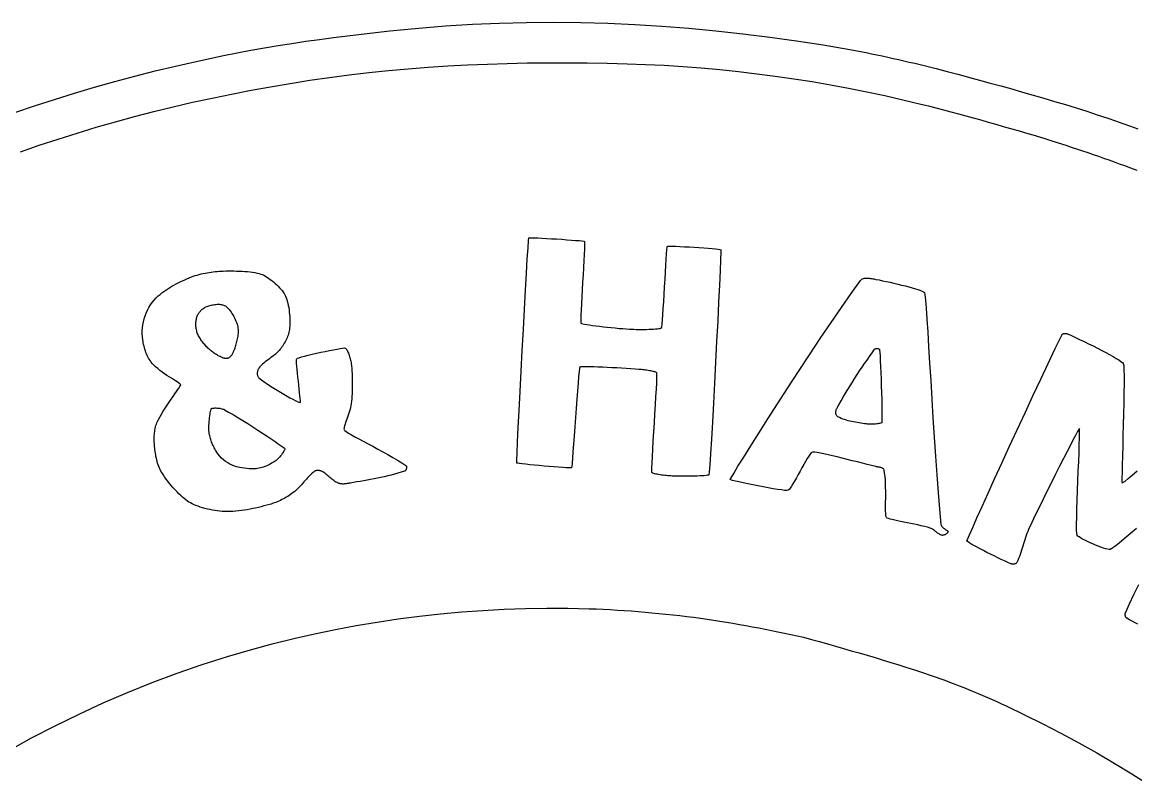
# Model space of a CAD drawing. Extents: x 29 to 1430, y 34 to 1434.
# Drawn here: x 506.1 to 976.2, y 1112.7 to 1434.5 of the extents above; entities that cross this region are included whole.
import ezdxf

# ---------------------------------------------------------------- set-up
doc = ezdxf.new("R2010")
doc.units = 0
doc.header["$MEASUREMENT"] = 0
doc.layers.get('0').update_dxf_attribs({"linetype": 'CONTINUOUS'})

msp = doc.modelspace()

# ---------------------------------------------------------------- linework, layer by layer
at = {"color": 0, "true_color": 0x000000}
for points in [[(502.95, 1396.46), (511.32, 1399.26), (519.72, 1401.97), (528.15, 1404.57), (536.62, 1407.07), (545.13, 1409.46), (553.67, 1411.75), (562.25, 1413.94), (570.86, 1416.02), (579.5, 1418), (585.29, 1419.26), (591.07, 1420.45), (596.85, 1421.59), (602.62, 1422.67), (608.4, 1423.69), (614.18, 1424.66), (619.98, 1425.59), (625.8, 1426.46), (631.64, 1427.29), (637.5, 1428.07), (643.39, 1428.82), (649.33, 1429.52), (655.3, 1430.19), (661.31, 1430.82), (667.38, 1431.43), (673.5, 1432), (684.86, 1432.92), (696.24, 1433.63), (707.64, 1434.12), (719.05, 1434.41), (730.48, 1434.49), (741.91, 1434.37), (753.34, 1434.05), (764.77, 1433.54), (776.19, 1432.84), (787.6, 1431.96), (798.99, 1430.9), (810.35, 1429.66), (821.69, 1428.24), (833, 1426.66), (844.27, 1424.91), (855.5, 1423), (857.8, 1422.58), (860.09, 1422.15), (862.39, 1421.7), (864.67, 1421.24), (866.96, 1420.77), (869.25, 1420.28), (871.53, 1419.78), (873.81, 1419.27), (876.09, 1418.76), (878.36, 1418.24), (880.64, 1417.71), (882.91, 1417.17), (885.19, 1416.63), (887.46, 1416.09), (889.73, 1415.55), (892, 1415)], [(505.39, 1379.85), (513.31, 1382.6), (521.28, 1385.23), (529.29, 1387.76), (537.34, 1390.18), (545.42, 1392.5), (553.53, 1394.71), (561.67, 1396.81), (569.83, 1398.82), (578.02, 1400.72), (586.23, 1402.51), (594.46, 1404.21), (602.7, 1405.81), (610.96, 1407.3), (619.23, 1408.7), (627.5, 1410), (635.8, 1411.19), (644.1, 1412.27), (652.42, 1413.24), (660.75, 1414.1), (669.08, 1414.85), (677.43, 1415.5), (685.78, 1416.05), (694.15, 1416.5), (702.53, 1416.86), (710.92, 1417.13), (719.32, 1417.31), (727.73, 1417.41), (736.16, 1417.42), (744.59, 1417.35), (753.04, 1417.21), (761.5, 1417), (769.32, 1416.72), (777.15, 1416.33), (784.98, 1415.83), (792.81, 1415.23), (800.64, 1414.53), (808.46, 1413.72), (816.27, 1412.8), (824.06, 1411.79), (831.84, 1410.67), (839.59, 1409.45), (847.33, 1408.12), (855.03, 1406.7), (862.7, 1405.17), (870.34, 1403.55), (877.94, 1401.82), (885.5, 1400), (888.68, 1399.2), (891.85, 1398.39), (895.02, 1397.56), (898.18, 1396.72), (901.35, 1395.87), (904.51, 1395.01), (907.67, 1394.14), (910.82, 1393.25), (913.97, 1392.36), (917.12, 1391.47), (920.27, 1390.57), (923.42, 1389.66), (926.57, 1388.75), (929.71, 1387.83), (932.86, 1386.92), (936, 1386)], [(892, 1415), (896.56, 1413.78), (901.11, 1412.56), (905.67, 1411.33), (910.22, 1410.1), (914.78, 1408.86), (919.33, 1407.6), (923.87, 1406.34), (928.42, 1405.06), (932.95, 1403.76), (937.48, 1402.44), (942.01, 1401.1), (946.52, 1399.74), (951.03, 1398.35), (955.53, 1396.93), (960.02, 1395.48), (964.5, 1394), (967.69, 1392.92), (970.86, 1391.8), (974.03, 1390.66), (977.18, 1389.49)], [(936, 1386), (938.23, 1385.29), (940.46, 1384.58), (942.69, 1383.87), (944.92, 1383.15), (947.15, 1382.43), (949.38, 1381.71), (951.61, 1380.98), (953.83, 1380.24), (956.05, 1379.5), (958.27, 1378.75), (960.49, 1377.98), (962.7, 1377.21), (964.91, 1376.43), (967.11, 1375.63), (969.31, 1374.82), (971.5, 1374), (974.09, 1373.01), (976.68, 1372.01)], [(720, 1343.5), (720.32, 1343.54), (721.1, 1343.55), (722.28, 1343.52), (723.78, 1343.47), (725.54, 1343.39), (727.5, 1343.29), (729.59, 1343.17), (731.75, 1343.04), (733.91, 1342.9), (736, 1342.75), (737.96, 1342.6), (739.72, 1342.46), (741.22, 1342.33), (742.4, 1342.2), (743.18, 1342.09), (743.5, 1342), (743.54, 1341.55), (743.53, 1340.42), (743.46, 1338.71), (743.36, 1336.51), (743.22, 1333.93), (743.06, 1331.05), (742.89, 1327.98), (742.71, 1324.81), (742.53, 1321.64), (742.36, 1318.56), (742.21, 1315.67), (742.08, 1313.07), (741.99, 1310.86), (741.94, 1309.13), (741.94, 1307.98), (742, 1307.5), (742.24, 1307.38), (742.74, 1307.24), (743.49, 1307.09), (744.44, 1306.92), (745.59, 1306.75), (746.89, 1306.56), (748.32, 1306.37), (749.86, 1306.18), (751.47, 1306), (753.12, 1305.82), (754.8, 1305.64), (756.47, 1305.48), (758.1, 1305.33), (759.67, 1305.2), (761.14, 1305.09), (762.5, 1305), (763.39, 1304.96), (764.35, 1304.92), (765.36, 1304.9), (766.42, 1304.88), (767.5, 1304.88), (768.58, 1304.88), (769.66, 1304.9), (770.7, 1304.93), (771.7, 1304.96), (772.64, 1305.01), (773.5, 1305.07), (774.26, 1305.13), (774.91, 1305.21), (775.43, 1305.3), (775.8, 1305.39), (776, 1305.5), (776.13, 1305.98), (776.27, 1307.14), (776.43, 1308.88), (776.6, 1311.09), (776.77, 1313.7), (776.96, 1316.59), (777.15, 1319.67), (777.33, 1322.84), (777.52, 1326.02), (777.7, 1329.09), (777.87, 1331.97), (778.03, 1334.55), (778.18, 1336.74), (778.3, 1338.44), (778.41, 1339.56), (778.5, 1340), (778.81, 1340.04), (779.57, 1340.05), (780.69, 1340.03), (782.13, 1339.97), (783.82, 1339.89), (785.7, 1339.79), (787.7, 1339.67), (789.76, 1339.53), (791.82, 1339.39), (793.82, 1339.25), (795.7, 1339.1), (797.39, 1338.96), (798.82, 1338.82), (799.94, 1338.7), (800.69, 1338.59), (801, 1338.5), (801.01, 1337.37), (800.91, 1334.32), (800.72, 1329.63), (800.45, 1323.56), (800.12, 1316.39), (799.73, 1308.4), (799.3, 1299.86), (798.85, 1291.05), (798.38, 1282.23), (797.92, 1273.69), (797.48, 1265.69), (797.07, 1258.52), (796.7, 1252.43), (796.39, 1247.72), (796.15, 1244.65), (796, 1243.5), (795.79, 1243.4), (795.39, 1243.31), (794.81, 1243.23), (794.07, 1243.16), (793.2, 1243.1), (792.21, 1243.04), (791.13, 1243), (789.98, 1242.96), (788.77, 1242.94), (787.53, 1242.92), (786.27, 1242.91), (785.02, 1242.91), (783.8, 1242.92), (782.63, 1242.94), (781.52, 1242.96), (780.5, 1243), (779.94, 1243.03), (779.33, 1243.07), (778.7, 1243.12), (778.04, 1243.18), (777.37, 1243.26), (776.7, 1243.34), (776.03, 1243.43), (775.39, 1243.53), (774.77, 1243.63), (774.18, 1243.74), (773.65, 1243.86), (773.17, 1243.98), (772.75, 1244.11), (772.41, 1244.23), (772.16, 1244.37), (772, 1244.5), (771.93, 1245.08), (771.95, 1246.48), (772.02, 1248.58), (772.16, 1251.25), (772.33, 1254.4), (772.54, 1257.9), (772.77, 1261.63), (773.01, 1265.48), (773.25, 1269.32), (773.48, 1273.06), (773.69, 1276.56), (773.86, 1279.71), (773.99, 1282.4), (774.07, 1284.5), (774.07, 1285.91), (774, 1286.5), (773.84, 1286.64), (773.61, 1286.78), (773.3, 1286.91), (772.93, 1287.04), (772.5, 1287.15), (772.03, 1287.27), (771.52, 1287.37), (770.97, 1287.47), (770.41, 1287.56), (769.83, 1287.65), (769.24, 1287.72), (768.66, 1287.79), (768.08, 1287.86), (767.53, 1287.91), (767, 1287.96), (766.5, 1288), (764.85, 1288.12), (763.06, 1288.24), (761.15, 1288.37), (759.15, 1288.49), (757.11, 1288.6), (755.06, 1288.71), (753.03, 1288.81), (751.06, 1288.9), (749.18, 1288.98), (747.43, 1289.04), (745.84, 1289.09), (744.44, 1289.11), (743.27, 1289.12), (742.37, 1289.11), (741.77, 1289.07), (741.5, 1289), (741.39, 1288.46), (741.23, 1287.06), (741.03, 1284.95), (740.8, 1282.23), (740.55, 1279.02), (740.28, 1275.45), (740, 1271.64), (739.71, 1267.71), (739.43, 1263.78), (739.15, 1259.98), (738.89, 1256.42), (738.64, 1253.22), (738.43, 1250.51), (738.24, 1248.4), (738.1, 1247.03), (738, 1246.5), (737.68, 1246.46), (736.92, 1246.47), (735.77, 1246.52), (734.3, 1246.61), (732.58, 1246.73), (730.66, 1246.87), (728.61, 1247.03), (726.51, 1247.2), (724.4, 1247.39), (722.35, 1247.58), (720.44, 1247.76), (718.71, 1247.95), (717.24, 1248.11), (716.09, 1248.27), (715.32, 1248.4), (715, 1248.5), (714.99, 1249.64), (715.08, 1252.7), (715.28, 1257.41), (715.56, 1263.49), (715.9, 1270.67), (716.3, 1278.67), (716.74, 1287.22), (717.21, 1296.05), (717.68, 1304.87), (718.14, 1313.42), (718.59, 1321.41), (719, 1328.58), (719.36, 1334.65), (719.66, 1339.34), (719.88, 1342.38), (720, 1343.5)], [(591, 1329.5), (592.06, 1329.53), (593.16, 1329.55), (594.3, 1329.55), (595.45, 1329.54), (596.62, 1329.52), (597.8, 1329.48), (598.96, 1329.42), (600.11, 1329.34), (601.23, 1329.25), (602.32, 1329.14), (603.36, 1329.01), (604.34, 1328.85), (605.25, 1328.67), (606.09, 1328.47), (606.84, 1328.25), (607.5, 1328), (608.12, 1327.71), (608.77, 1327.35), (609.44, 1326.95), (610.12, 1326.49), (610.82, 1326), (611.51, 1325.47), (612.2, 1324.91), (612.87, 1324.32), (613.53, 1323.72), (614.16, 1323.11), (614.75, 1322.49), (615.31, 1321.87), (615.82, 1321.25), (616.27, 1320.65), (616.67, 1320.06), (617, 1319.5), (617.29, 1318.91), (617.55, 1318.25), (617.8, 1317.52), (618.03, 1316.74), (618.24, 1315.9), (618.43, 1315.02), (618.6, 1314.11), (618.74, 1313.16), (618.86, 1312.2), (618.96, 1311.22), (619.03, 1310.24), (619.08, 1309.26), (619.1, 1308.29), (619.1, 1307.33), (619.06, 1306.4), (619, 1305.5), (618.93, 1304.89), (618.83, 1304.28), (618.7, 1303.68), (618.54, 1303.08), (618.35, 1302.49), (618.14, 1301.9), (617.9, 1301.32), (617.64, 1300.75), (617.36, 1300.19), (617.07, 1299.63), (616.75, 1299.08), (616.43, 1298.55), (616.09, 1298.02), (615.73, 1297.5), (615.37, 1296.99), (615, 1296.5), (614.52, 1295.92), (614.01, 1295.37), (613.47, 1294.85), (612.9, 1294.36), (612.32, 1293.88), (611.72, 1293.41), (611.1, 1292.96), (610.49, 1292.51), (609.87, 1292.06), (609.26, 1291.6), (608.66, 1291.14), (608.08, 1290.66), (607.52, 1290.16), (606.98, 1289.63), (606.47, 1289.08), (606, 1288.5), (605.86, 1288.29), (605.73, 1288.06), (605.61, 1287.81), (605.52, 1287.54), (605.44, 1287.27), (605.38, 1286.99), (605.34, 1286.7), (605.31, 1286.42), (605.32, 1286.14), (605.34, 1285.86), (605.38, 1285.59), (605.45, 1285.33), (605.55, 1285.09), (605.67, 1284.87), (605.82, 1284.67), (606, 1284.5), (607.06, 1283.66), (608.24, 1282.79), (609.52, 1281.9), (610.88, 1280.99), (612.29, 1280.09), (613.73, 1279.2), (615.15, 1278.34), (616.55, 1277.52), (617.9, 1276.76), (619.15, 1276.06), (620.31, 1275.44), (621.32, 1274.92), (622.17, 1274.5), (622.84, 1274.2), (623.29, 1274.03), (623.5, 1274), (623.55, 1274.24), (623.54, 1274.84), (623.47, 1275.74), (623.37, 1276.9), (623.23, 1278.26), (623.07, 1279.77), (622.89, 1281.39), (622.7, 1283.07), (622.52, 1284.75), (622.34, 1286.38), (622.19, 1287.93), (622.06, 1289.33), (621.97, 1290.53), (621.92, 1291.5), (621.93, 1292.17), (622, 1292.5), (622.31, 1292.68), (623.01, 1292.93), (624.03, 1293.24), (625.32, 1293.59), (626.83, 1293.97), (628.5, 1294.38), (630.29, 1294.8), (632.13, 1295.21), (633.98, 1295.61), (635.78, 1295.98), (637.47, 1296.32), (639.01, 1296.6), (640.33, 1296.82), (641.39, 1296.97), (642.13, 1297.04), (642.5, 1297), (642.67, 1296.87), (642.85, 1296.68), (643.03, 1296.42), (643.23, 1296.11), (643.42, 1295.75), (643.61, 1295.34), (643.8, 1294.91), (643.99, 1294.44), (644.16, 1293.95), (644.33, 1293.45), (644.49, 1292.94), (644.63, 1292.42), (644.75, 1291.92), (644.86, 1291.42), (644.94, 1290.95), (645, 1290.5), (645.11, 1289.44), (645.2, 1288.38), (645.27, 1287.32), (645.34, 1286.26), (645.39, 1285.2), (645.42, 1284.13), (645.44, 1283.07), (645.45, 1282), (645.44, 1280.93), (645.42, 1279.87), (645.39, 1278.8), (645.34, 1277.74), (645.28, 1276.68), (645.2, 1275.62), (645.11, 1274.56), (645, 1273.5), (644.89, 1272.77), (644.73, 1271.99), (644.53, 1271.19), (644.29, 1270.36), (644.02, 1269.52), (643.74, 1268.68), (643.45, 1267.86), (643.16, 1267.05), (642.88, 1266.27), (642.62, 1265.53), (642.39, 1264.84), (642.2, 1264.21), (642.05, 1263.65), (641.97, 1263.17), (641.95, 1262.79), (642, 1262.5), (642.29, 1262.19), (642.92, 1261.73), (643.88, 1261.14), (645.12, 1260.43), (646.59, 1259.61), (648.28, 1258.7), (650.12, 1257.71), (652.1, 1256.66), (654.16, 1255.55), (656.28, 1254.41), (658.42, 1253.24), (660.53, 1252.06), (662.58, 1250.88), (664.54, 1249.72), (666.35, 1248.59), (668, 1247.5), (668.12, 1247.4), (668.21, 1247.27), (668.28, 1247.11), (668.33, 1246.94), (668.36, 1246.76), (668.36, 1246.57), (668.35, 1246.37), (668.32, 1246.17), (668.27, 1245.97), (668.2, 1245.78), (668.12, 1245.6), (668.02, 1245.43), (667.91, 1245.29), (667.78, 1245.16), (667.65, 1245.07), (667.5, 1245), (666.09, 1244.57), (664.68, 1244.16), (663.26, 1243.77), (661.84, 1243.41), (660.41, 1243.06), (658.97, 1242.73), (657.54, 1242.42), (656.09, 1242.12), (654.65, 1241.84), (653.2, 1241.56), (651.75, 1241.29), (650.3, 1241.03), (648.85, 1240.77), (647.4, 1240.51), (645.95, 1240.26), (644.5, 1240), (644.19, 1239.94), (643.88, 1239.89), (643.56, 1239.84), (643.24, 1239.79), (642.92, 1239.74), (642.6, 1239.7), (642.28, 1239.67), (641.96, 1239.65), (641.64, 1239.64), (641.33, 1239.64), (641.01, 1239.66), (640.7, 1239.69), (640.39, 1239.74), (640.09, 1239.8), (639.79, 1239.89), (639.5, 1240), (639.01, 1240.22), (638.54, 1240.48), (638.09, 1240.76), (637.65, 1241.07), (637.22, 1241.39), (636.8, 1241.73), (636.38, 1242.08), (635.97, 1242.43), (635.56, 1242.79), (635.14, 1243.15), (634.73, 1243.49), (634.3, 1243.83), (633.87, 1244.16), (633.43, 1244.46), (632.97, 1244.74), (632.5, 1245), (632.33, 1245.08), (632.15, 1245.15), (631.96, 1245.22), (631.77, 1245.27), (631.57, 1245.32), (631.37, 1245.35), (631.17, 1245.38), (630.96, 1245.39), (630.76, 1245.39), (630.56, 1245.38), (630.37, 1245.36), (630.18, 1245.32), (630, 1245.26), (629.82, 1245.19), (629.66, 1245.1), (629.5, 1245), (628.88, 1244.51), (628.28, 1243.99), (627.7, 1243.44), (627.14, 1242.87), (626.6, 1242.29), (626.06, 1241.7), (625.53, 1241.1), (625.01, 1240.49), (624.48, 1239.88), (623.95, 1239.28), (623.42, 1238.69), (622.87, 1238.11), (622.31, 1237.55), (621.73, 1237), (621.13, 1236.49), (620.5, 1236), (619.93, 1235.59), (619.36, 1235.19), (618.77, 1234.8), (618.18, 1234.43), (617.57, 1234.06), (616.96, 1233.71), (616.35, 1233.37), (615.72, 1233.04), (615.09, 1232.73), (614.45, 1232.43), (613.81, 1232.15), (613.16, 1231.89), (612.5, 1231.64), (611.84, 1231.41), (611.17, 1231.2), (610.5, 1231), (609.34, 1230.68), (608.17, 1230.37), (607, 1230.07), (605.82, 1229.79), (604.65, 1229.51), (603.46, 1229.25), (602.28, 1229.01), (601.09, 1228.79), (599.89, 1228.59), (598.7, 1228.42), (597.5, 1228.27), (596.3, 1228.15), (595.1, 1228.06), (593.9, 1228), (592.7, 1227.98), (591.5, 1228), (590.51, 1228.05), (589.5, 1228.14), (588.47, 1228.26), (587.43, 1228.42), (586.38, 1228.6), (585.33, 1228.82), (584.29, 1229.06), (583.26, 1229.33), (582.26, 1229.62), (581.29, 1229.92), (580.36, 1230.24), (579.47, 1230.58), (578.63, 1230.92), (577.85, 1231.28), (577.14, 1231.64), (576.5, 1232), (575.87, 1232.41), (575.21, 1232.9), (574.5, 1233.46), (573.77, 1234.09), (573.01, 1234.79), (572.24, 1235.54), (571.45, 1236.33), (570.66, 1237.17), (569.88, 1238.04), (569.1, 1238.94), (568.34, 1239.86), (567.6, 1240.79), (566.89, 1241.72), (566.22, 1242.66), (565.58, 1243.59), (565, 1244.5), (564.64, 1245.11), (564.31, 1245.75), (564.01, 1246.39), (563.74, 1247.05), (563.49, 1247.72), (563.27, 1248.4), (563.07, 1249.1), (562.89, 1249.79), (562.73, 1250.5), (562.58, 1251.21), (562.45, 1251.92), (562.34, 1252.64), (562.24, 1253.36), (562.15, 1254.07), (562.07, 1254.79), (562, 1255.5), (561.94, 1256.13), (561.9, 1256.76), (561.86, 1257.4), (561.84, 1258.04), (561.83, 1258.68), (561.83, 1259.32), (561.85, 1259.96), (561.89, 1260.59), (561.95, 1261.23), (562.03, 1261.86), (562.13, 1262.49), (562.25, 1263.1), (562.4, 1263.72), (562.57, 1264.32), (562.77, 1264.92), (563, 1265.5), (563.52, 1266.63), (564.14, 1267.82), (564.85, 1269.06), (565.62, 1270.34), (566.43, 1271.62), (567.28, 1272.91), (568.13, 1274.17), (568.97, 1275.38), (569.78, 1276.54), (570.54, 1277.63), (571.24, 1278.62), (571.84, 1279.49), (572.34, 1280.23), (572.71, 1280.83), (572.94, 1281.26), (573, 1281.5), (572.88, 1281.69), (572.58, 1281.95), (572.12, 1282.29), (571.52, 1282.69), (570.8, 1283.16), (569.99, 1283.68), (569.1, 1284.24), (568.15, 1284.85), (567.17, 1285.5), (566.17, 1286.17), (565.18, 1286.87), (564.21, 1287.59), (563.29, 1288.32), (562.43, 1289.05), (561.66, 1289.78), (561, 1290.5), (560.58, 1291.03), (560.19, 1291.57), (559.82, 1292.14), (559.47, 1292.72), (559.15, 1293.32), (558.86, 1293.93), (558.58, 1294.56), (558.33, 1295.2), (558.1, 1295.85), (557.89, 1296.5), (557.7, 1297.16), (557.52, 1297.83), (557.37, 1298.49), (557.23, 1299.16), (557.11, 1299.83), (557, 1300.5), (556.86, 1301.73), (556.8, 1302.98), (556.81, 1304.24), (556.9, 1305.52), (557.07, 1306.8), (557.31, 1308.08), (557.62, 1309.34), (558.01, 1310.58), (558.46, 1311.8), (558.98, 1312.99), (559.57, 1314.13), (560.23, 1315.23), (560.95, 1316.27), (561.74, 1317.25), (562.59, 1318.16), (563.5, 1319), (564.28, 1319.64), (565.07, 1320.26), (565.89, 1320.86), (566.71, 1321.45), (567.55, 1322.01), (568.41, 1322.55), (569.28, 1323.08), (570.16, 1323.58), (571.05, 1324.07), (571.95, 1324.54), (572.85, 1324.99), (573.77, 1325.43), (574.7, 1325.85), (575.63, 1326.25), (576.56, 1326.63), (577.5, 1327), (578.31, 1327.3), (579.12, 1327.57), (579.94, 1327.82), (580.77, 1328.06), (581.6, 1328.27), (582.44, 1328.47), (583.29, 1328.65), (584.14, 1328.8), (584.99, 1328.95), (585.85, 1329.07), (586.7, 1329.18), (587.56, 1329.27), (588.42, 1329.35), (589.28, 1329.42), (590.14, 1329.46), (591, 1329.5)], [(860, 1325.5), (860.26, 1325.8), (860.56, 1326.04), (860.89, 1326.23), (861.25, 1326.37), (861.64, 1326.47), (862.06, 1326.53), (862.48, 1326.56), (862.93, 1326.56), (863.38, 1326.53), (863.84, 1326.48), (864.3, 1326.41), (864.76, 1326.34), (865.22, 1326.25), (865.66, 1326.16), (866.09, 1326.08), (866.5, 1326), (867.87, 1325.74), (869.34, 1325.44), (870.89, 1325.12), (872.5, 1324.77), (874.13, 1324.4), (875.78, 1324.02), (877.4, 1323.62), (878.98, 1323.22), (880.49, 1322.83), (881.91, 1322.44), (883.2, 1322.06), (884.35, 1321.69), (885.33, 1321.35), (886.12, 1321.03), (886.68, 1320.75), (887, 1320.5), (887.21, 1319.56), (887.46, 1317.28), (887.74, 1313.8), (888.07, 1309.26), (888.42, 1303.79), (888.81, 1297.55), (889.22, 1290.66), (889.67, 1283.26), (890.14, 1275.5), (890.63, 1267.51), (891.15, 1259.42), (891.69, 1251.39), (892.24, 1243.54), (892.81, 1236.02), (893.4, 1228.96), (894, 1222.5), (894.06, 1222.24), (894.17, 1221.99), (894.33, 1221.74), (894.54, 1221.51), (894.77, 1221.28), (895.03, 1221.07), (895.3, 1220.86), (895.58, 1220.66), (895.85, 1220.47), (896.11, 1220.3), (896.36, 1220.14), (896.58, 1219.98), (896.76, 1219.84), (896.89, 1219.72), (896.98, 1219.6), (897, 1219.5), (896.97, 1219.4), (896.91, 1219.28), (896.83, 1219.16), (896.72, 1219.03), (896.58, 1218.89), (896.43, 1218.75), (896.27, 1218.62), (896.08, 1218.49), (895.89, 1218.37), (895.69, 1218.26), (895.49, 1218.16), (895.28, 1218.08), (895.08, 1218.02), (894.88, 1217.99), (894.68, 1217.98), (894.5, 1218), (894.15, 1218.09), (893.81, 1218.21), (893.49, 1218.37), (893.18, 1218.55), (892.87, 1218.75), (892.57, 1218.96), (892.27, 1219.19), (891.98, 1219.42), (891.69, 1219.66), (891.39, 1219.89), (891.1, 1220.12), (890.79, 1220.34), (890.49, 1220.54), (890.17, 1220.72), (889.84, 1220.87), (889.5, 1221), (888.31, 1221.36), (887.01, 1221.7), (885.63, 1222.04), (884.19, 1222.36), (882.71, 1222.68), (881.23, 1222.98), (879.76, 1223.27), (878.33, 1223.56), (876.95, 1223.83), (875.66, 1224.1), (874.48, 1224.35), (873.43, 1224.6), (872.53, 1224.84), (871.81, 1225.07), (871.29, 1225.29), (871, 1225.5), (870.85, 1225.84), (870.75, 1226.41), (870.68, 1227.2), (870.65, 1228.17), (870.64, 1229.31), (870.64, 1230.59), (870.65, 1231.98), (870.67, 1233.47), (870.68, 1235.01), (870.68, 1236.59), (870.65, 1238.19), (870.6, 1239.77), (870.52, 1241.32), (870.4, 1242.81), (870.23, 1244.21), (870, 1245.5), (869.93, 1245.72), (869.83, 1245.91), (869.69, 1246.07), (869.52, 1246.22), (869.32, 1246.34), (869.1, 1246.44), (868.87, 1246.53), (868.61, 1246.6), (868.35, 1246.67), (868.08, 1246.72), (867.81, 1246.77), (867.53, 1246.81), (867.26, 1246.86), (866.99, 1246.9), (866.74, 1246.95), (866.5, 1247), (864.74, 1247.44), (862.83, 1247.92), (860.81, 1248.42), (858.71, 1248.95), (856.57, 1249.49), (854.41, 1250.03), (852.28, 1250.55), (850.2, 1251.06), (848.2, 1251.53), (846.33, 1251.95), (844.61, 1252.33), (843.08, 1252.63), (841.77, 1252.87), (840.72, 1253.01), (839.95, 1253.06), (839.5, 1253), (839.16, 1252.73), (838.71, 1252.16), (838.16, 1251.35), (837.54, 1250.34), (836.84, 1249.15), (836.1, 1247.85), (835.33, 1246.46), (834.54, 1245.03), (833.74, 1243.6), (832.97, 1242.2), (832.22, 1240.89), (831.52, 1239.71), (830.88, 1238.68), (830.32, 1237.86), (829.86, 1237.29), (829.5, 1237), (828.97, 1236.93), (828, 1236.97), (826.67, 1237.12), (825.03, 1237.34), (823.16, 1237.64), (821.11, 1238), (818.94, 1238.39), (816.73, 1238.81), (814.54, 1239.25), (812.42, 1239.69), (810.45, 1240.11), (808.69, 1240.5), (807.2, 1240.85), (806.05, 1241.14), (805.29, 1241.37), (805, 1241.5), (805.37, 1242.22), (806.5, 1244.13), (808.31, 1247.11), (810.74, 1251.02), (813.7, 1255.74), (817.12, 1261.15), (820.93, 1267.12), (825.04, 1273.53), (829.39, 1280.25), (833.89, 1287.15), (838.48, 1294.12), (843.07, 1301.02), (847.59, 1307.74), (851.97, 1314.14), (856.13, 1320.1), (860, 1325.5)], [(584, 1314.5), (584.45, 1314.67), (584.91, 1314.82), (585.39, 1314.97), (585.89, 1315.1), (586.39, 1315.21), (586.89, 1315.31), (587.4, 1315.39), (587.91, 1315.45), (588.41, 1315.49), (588.9, 1315.51), (589.38, 1315.49), (589.85, 1315.46), (590.3, 1315.39), (590.72, 1315.29), (591.13, 1315.16), (591.5, 1315), (591.87, 1314.78), (592.25, 1314.49), (592.65, 1314.14), (593.05, 1313.73), (593.46, 1313.26), (593.86, 1312.75), (594.26, 1312.2), (594.65, 1311.61), (595.03, 1311), (595.4, 1310.37), (595.74, 1309.73), (596.06, 1309.07), (596.34, 1308.42), (596.6, 1307.76), (596.82, 1307.12), (597, 1306.5), (597.12, 1305.95), (597.2, 1305.39), (597.25, 1304.83), (597.27, 1304.27), (597.25, 1303.71), (597.21, 1303.14), (597.15, 1302.57), (597.07, 1302), (596.96, 1301.43), (596.85, 1300.86), (596.72, 1300.29), (596.58, 1299.73), (596.44, 1299.17), (596.29, 1298.61), (596.14, 1298.05), (596, 1297.5), (595.92, 1297.19), (595.82, 1296.87), (595.72, 1296.56), (595.61, 1296.25), (595.5, 1295.94), (595.37, 1295.63), (595.23, 1295.33), (595.09, 1295.03), (594.93, 1294.75), (594.76, 1294.46), (594.58, 1294.19), (594.39, 1293.93), (594.19, 1293.68), (593.97, 1293.44), (593.74, 1293.21), (593.5, 1293), (593.35, 1292.89), (593.19, 1292.8), (593.01, 1292.73), (592.83, 1292.68), (592.65, 1292.64), (592.45, 1292.61), (592.25, 1292.61), (592.05, 1292.61), (591.85, 1292.63), (591.65, 1292.65), (591.44, 1292.69), (591.25, 1292.74), (591.05, 1292.79), (590.86, 1292.86), (590.68, 1292.93), (590.5, 1293), (590.09, 1293.19), (589.68, 1293.38), (589.28, 1293.59), (588.87, 1293.8), (588.48, 1294.02), (588.08, 1294.25), (587.7, 1294.48), (587.31, 1294.73), (586.94, 1294.98), (586.57, 1295.24), (586.2, 1295.52), (585.85, 1295.8), (585.5, 1296.08), (585.16, 1296.38), (584.82, 1296.69), (584.5, 1297), (584.15, 1297.35), (583.81, 1297.71), (583.46, 1298.08), (583.13, 1298.45), (582.8, 1298.83), (582.48, 1299.22), (582.17, 1299.61), (581.86, 1300.01), (581.57, 1300.42), (581.3, 1300.84), (581.04, 1301.26), (580.79, 1301.69), (580.57, 1302.13), (580.36, 1302.58), (580.17, 1303.04), (580, 1303.5), (579.87, 1303.92), (579.76, 1304.35), (579.66, 1304.78), (579.58, 1305.22), (579.51, 1305.66), (579.47, 1306.11), (579.44, 1306.56), (579.42, 1307.01), (579.43, 1307.46), (579.46, 1307.91), (579.5, 1308.35), (579.56, 1308.79), (579.64, 1309.23), (579.74, 1309.66), (579.86, 1310.08), (580, 1310.5), (580.13, 1310.83), (580.28, 1311.15), (580.46, 1311.47), (580.65, 1311.78), (580.86, 1312.07), (581.09, 1312.36), (581.33, 1312.64), (581.58, 1312.91), (581.85, 1313.16), (582.13, 1313.4), (582.42, 1313.62), (582.72, 1313.83), (583.03, 1314.03), (583.35, 1314.2), (583.67, 1314.36), (584, 1314.5)], [(976.55, 1220.91), (973.84, 1218.57), (971.36, 1216.47), (969.2, 1214.67), (967.45, 1213.28), (966.19, 1212.36), (965.5, 1212), (965.03, 1212), (964.37, 1212.11), (963.55, 1212.32), (962.61, 1212.61), (961.56, 1212.97), (960.45, 1213.38), (959.29, 1213.84), (958.11, 1214.34), (956.95, 1214.86), (955.82, 1215.38), (954.77, 1215.9), (953.81, 1216.4), (952.97, 1216.88), (952.29, 1217.31), (951.79, 1217.69), (951.5, 1218), (951.36, 1218.75), (951.29, 1220.35), (951.28, 1222.69), (951.33, 1225.63), (951.41, 1229.06), (951.53, 1232.85), (951.67, 1236.87), (951.83, 1241), (951.99, 1245.12), (952.15, 1249.09), (952.3, 1252.8), (952.42, 1256.12), (952.51, 1258.93), (952.56, 1261.09), (952.56, 1262.49), (952.5, 1263), (952.25, 1262.7), (951.71, 1261.8), (950.91, 1260.36), (949.88, 1258.43), (948.65, 1256.09), (947.26, 1253.4), (945.73, 1250.41), (944.09, 1247.19), (942.39, 1243.8), (940.64, 1240.3), (938.87, 1236.75), (937.13, 1233.22), (935.45, 1229.77), (933.84, 1226.46), (932.35, 1223.35), (931, 1220.5), (930.62, 1219.65), (930.27, 1218.79), (929.95, 1217.92), (929.65, 1217.04), (929.37, 1216.15), (929.09, 1215.26), (928.83, 1214.36), (928.56, 1213.47), (928.3, 1212.57), (928.03, 1211.68), (927.74, 1210.79), (927.45, 1209.91), (927.13, 1209.04), (926.78, 1208.18), (926.41, 1207.33), (926, 1206.5), (925.92, 1206.37), (925.81, 1206.25), (925.69, 1206.14), (925.55, 1206.06), (925.4, 1205.98), (925.24, 1205.92), (925.07, 1205.88), (924.9, 1205.84), (924.72, 1205.82), (924.53, 1205.81), (924.35, 1205.82), (924.17, 1205.83), (923.99, 1205.86), (923.82, 1205.89), (923.65, 1205.94), (923.5, 1206), (922.24, 1206.55), (920.88, 1207.17), (919.44, 1207.84), (917.95, 1208.55), (916.43, 1209.29), (914.9, 1210.04), (913.4, 1210.8), (911.94, 1211.54), (910.55, 1212.26), (909.27, 1212.95), (908.1, 1213.58), (907.08, 1214.14), (906.24, 1214.63), (905.59, 1215.03), (905.17, 1215.32), (905, 1215.5), (905.26, 1216.26), (906.09, 1218.24), (907.42, 1221.3), (909.2, 1225.31), (911.37, 1230.17), (913.89, 1235.73), (916.68, 1241.87), (919.69, 1248.46), (922.87, 1255.39), (926.16, 1262.52), (929.5, 1269.72), (932.84, 1276.88), (936.11, 1283.86), (939.27, 1290.54), (942.25, 1296.8), (945, 1302.5)], [(945, 1302.5), (945.08, 1302.64), (945.18, 1302.76), (945.3, 1302.86), (945.44, 1302.95), (945.59, 1303.03), (945.75, 1303.09), (945.92, 1303.14), (946.1, 1303.17), (946.28, 1303.19), (946.47, 1303.2), (946.65, 1303.2), (946.84, 1303.18), (947.01, 1303.15), (947.19, 1303.11), (947.35, 1303.06), (947.5, 1303), (949.08, 1302.27), (950.78, 1301.47), (952.57, 1300.62), (954.42, 1299.73), (956.31, 1298.81), (958.2, 1297.88), (960.07, 1296.94), (961.88, 1296.02), (963.61, 1295.12), (965.23, 1294.25), (966.71, 1293.43), (968.02, 1292.67), (969.13, 1291.99), (970.02, 1291.39), (970.65, 1290.89), (971, 1290.5), (971.16, 1289.64), (971.26, 1287.83), (971.3, 1285.2), (971.3, 1281.9), (971.26, 1278.05), (971.18, 1273.8), (971.08, 1269.3), (970.97, 1264.67), (970.85, 1260.06), (970.73, 1255.61), (970.62, 1251.45), (970.53, 1247.74), (970.47, 1244.59), (970.43, 1242.16), (970.44, 1240.58), (970.5, 1240), (970.86, 1240.21), (971.72, 1240.88), (973.04, 1241.96), (974.77, 1243.41), (976.85, 1245.17)], [(866, 1296.5), (866.08, 1296.59), (866.18, 1296.67), (866.29, 1296.74), (866.42, 1296.79), (866.55, 1296.83), (866.69, 1296.85), (866.83, 1296.86), (866.98, 1296.86), (867.13, 1296.85), (867.28, 1296.83), (867.42, 1296.8), (867.56, 1296.76), (867.69, 1296.7), (867.8, 1296.64), (867.91, 1296.58), (868, 1296.5), (868.09, 1296.09), (868.19, 1295.07), (868.29, 1293.52), (868.4, 1291.55), (868.51, 1289.22), (868.62, 1286.63), (868.73, 1283.87), (868.83, 1281.02), (868.92, 1278.17), (868.99, 1275.41), (869.05, 1272.82), (869.09, 1270.49), (869.11, 1268.5), (869.1, 1266.95), (869.07, 1265.92), (869, 1265.5), (868.88, 1265.41), (868.68, 1265.33), (868.42, 1265.25), (868.1, 1265.18), (867.73, 1265.11), (867.32, 1265.05), (866.87, 1265), (866.39, 1264.96), (865.9, 1264.93), (865.39, 1264.9), (864.87, 1264.89), (864.36, 1264.89), (863.86, 1264.9), (863.38, 1264.92), (862.92, 1264.95), (862.5, 1265), (861.73, 1265.1), (860.96, 1265.21), (860.19, 1265.32), (859.42, 1265.43), (858.64, 1265.56), (857.87, 1265.69), (857.1, 1265.84), (856.34, 1265.99), (855.58, 1266.17), (854.83, 1266.36), (854.08, 1266.57), (853.34, 1266.81), (852.62, 1267.06), (851.9, 1267.35), (851.19, 1267.66), (850.5, 1268), (850.32, 1268.12), (850.16, 1268.26), (850.02, 1268.44), (849.9, 1268.63), (849.81, 1268.84), (849.73, 1269.07), (849.68, 1269.31), (849.65, 1269.57), (849.63, 1269.82), (849.64, 1270.08), (849.66, 1270.34), (849.69, 1270.59), (849.75, 1270.84), (849.82, 1271.07), (849.9, 1271.3), (850, 1271.5), (850.9, 1273.12), (851.81, 1274.74), (852.74, 1276.35), (853.68, 1277.94), (854.64, 1279.53), (855.62, 1281.11), (856.6, 1282.68), (857.6, 1284.25), (858.62, 1285.8), (859.64, 1287.35), (860.68, 1288.89), (861.73, 1290.43), (862.78, 1291.96), (863.85, 1293.48), (864.92, 1294.99), (866, 1296.5)], [(586, 1271.5), (586.11, 1271.56), (586.29, 1271.61), (586.52, 1271.66), (586.81, 1271.69), (587.13, 1271.71), (587.5, 1271.73), (587.89, 1271.72), (588.3, 1271.71), (588.73, 1271.68), (589.16, 1271.64), (589.59, 1271.58), (590.02, 1271.5), (590.43, 1271.4), (590.82, 1271.29), (591.18, 1271.16), (591.5, 1271), (593.25, 1270.02), (595.14, 1268.91), (597.14, 1267.71), (599.22, 1266.44), (601.33, 1265.12), (603.45, 1263.77), (605.53, 1262.43), (607.55, 1261.11), (609.46, 1259.85), (611.24, 1258.66), (612.84, 1257.57), (614.23, 1256.6), (615.38, 1255.79), (616.25, 1255.15), (616.8, 1254.71), (617, 1254.5), (616.98, 1254.37), (616.91, 1254.17), (616.79, 1253.91), (616.61, 1253.6), (616.4, 1253.25), (616.14, 1252.86), (615.86, 1252.45), (615.54, 1252.02), (615.2, 1251.59), (614.83, 1251.15), (614.46, 1250.72), (614.07, 1250.31), (613.67, 1249.92), (613.28, 1249.57), (612.89, 1249.26), (612.5, 1249), (611.96, 1248.68), (611.41, 1248.37), (610.85, 1248.07), (610.28, 1247.77), (609.71, 1247.5), (609.12, 1247.24), (608.53, 1247), (607.93, 1246.78), (607.32, 1246.58), (606.71, 1246.4), (606.1, 1246.26), (605.48, 1246.14), (604.86, 1246.05), (604.24, 1246), (603.62, 1245.98), (603, 1246), (601.95, 1246.07), (600.9, 1246.17), (599.86, 1246.3), (598.82, 1246.46), (597.79, 1246.67), (596.77, 1246.92), (595.76, 1247.23), (594.78, 1247.59), (593.82, 1248.03), (592.88, 1248.54), (591.98, 1249.13), (591.1, 1249.8), (590.26, 1250.57), (589.47, 1251.44), (588.71, 1252.41), (588, 1253.5), (587.73, 1253.96), (587.46, 1254.43), (587.21, 1254.9), (586.96, 1255.38), (586.72, 1255.87), (586.49, 1256.36), (586.27, 1256.85), (586.07, 1257.35), (585.88, 1257.86), (585.7, 1258.37), (585.54, 1258.88), (585.4, 1259.4), (585.27, 1259.92), (585.16, 1260.44), (585.07, 1260.97), (585, 1261.5), (584.95, 1262.16), (584.92, 1262.87), (584.92, 1263.63), (584.94, 1264.42), (584.98, 1265.23), (585.04, 1266.04), (585.12, 1266.84), (585.21, 1267.62), (585.3, 1268.37), (585.4, 1269.06), (585.51, 1269.7), (585.62, 1270.26), (585.72, 1270.74), (585.82, 1271.11), (585.92, 1271.37), (586, 1271.5)], [(977.1, 1180.45), (975.94, 1181.07), (974.78, 1181.7), (973.64, 1182.34), (972.5, 1183), (972.37, 1183.09), (972.25, 1183.2), (972.15, 1183.32), (972.06, 1183.46), (971.99, 1183.62), (971.93, 1183.78), (971.88, 1183.95), (971.84, 1184.12), (971.82, 1184.3), (971.81, 1184.48), (971.81, 1184.66), (971.83, 1184.84), (971.85, 1185.02), (971.89, 1185.19), (971.94, 1185.35), (972, 1185.5), (973.65, 1189.1), (975.49, 1193.04), (977.49, 1197.22)], [(500.25, 1127.07), (510.07, 1132.47), (520.03, 1137.63), (530.1, 1142.55), (540.3, 1147.23), (550.6, 1151.67), (561, 1155.85), (571.5, 1159.78), (582.09, 1163.45), (592.76, 1166.86), (603.5, 1170), (612.14, 1172.32), (620.82, 1174.47), (629.55, 1176.45), (638.33, 1178.27), (647.14, 1179.92), (655.99, 1181.4), (664.86, 1182.71), (673.77, 1183.86), (682.69, 1184.84), (691.64, 1185.65), (700.6, 1186.29), (709.57, 1186.77), (718.55, 1187.08), (727.54, 1187.22), (736.52, 1187.19), (745.5, 1187), (748.45, 1186.9), (751.39, 1186.77), (754.34, 1186.63), (757.28, 1186.46), (760.23, 1186.27), (763.17, 1186.07), (766.11, 1185.84), (769.05, 1185.59), (771.99, 1185.33), (774.92, 1185.05), (777.86, 1184.75), (780.79, 1184.43), (783.72, 1184.09), (786.65, 1183.75), (789.58, 1183.38), (792.5, 1183), (795.24, 1182.62), (797.97, 1182.22), (800.71, 1181.8), (803.43, 1181.36), (806.16, 1180.9), (808.88, 1180.42), (811.6, 1179.92), (814.32, 1179.41), (817.04, 1178.89), (819.75, 1178.35), (822.46, 1177.81), (825.17, 1177.25), (827.88, 1176.7), (830.59, 1176.13), (833.3, 1175.57), (836, 1175)], [(836, 1175), (839.36, 1174.06), (842.72, 1173.12), (846.08, 1172.18), (849.44, 1171.23), (852.8, 1170.27), (856.16, 1169.31), (859.51, 1168.34), (862.86, 1167.36), (866.21, 1166.37), (869.55, 1165.37), (872.89, 1164.35), (876.22, 1163.32), (879.55, 1162.27), (882.88, 1161.2), (886.19, 1160.11), (889.5, 1159), (891.54, 1158.3), (893.58, 1157.58), (895.61, 1156.84), (897.63, 1156.09), (899.65, 1155.33), (901.66, 1154.54), (903.67, 1153.75), (905.67, 1152.94), (907.67, 1152.11), (909.66, 1151.27), (911.65, 1150.42), (913.63, 1149.56), (915.61, 1148.69), (917.58, 1147.8), (919.54, 1146.91), (921.5, 1146), (929.29, 1142.29), (937.01, 1138.46), (944.67, 1134.5), (952.25, 1130.41), (959.76, 1126.19), (967.2, 1121.84), (974.56, 1117.36), (981.86, 1112.74)]]:
    msp.add_lwpolyline(points, dxfattribs=at)

doc.saveas('drawing.dxf')
